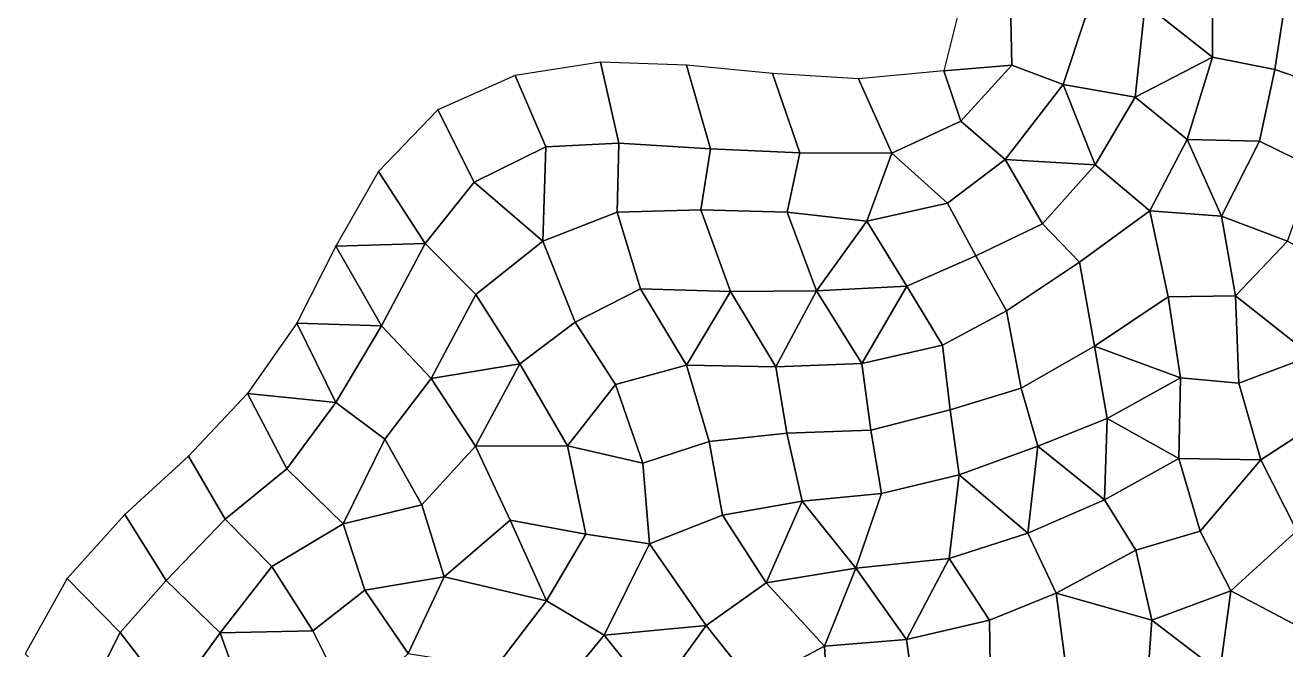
# Model space of a CAD drawing. Extents: x 380827 to 407438, y 6452886 to 6483357.
# Drawn here: x 387890 to 389642, y 6459562 to 6460430 of the extents above; entities that cross this region are included whole.
import ezdxf

# ---------------------------------------------------------------- set-up
doc = ezdxf.new("R2010")
doc.units = 0
for name, color, linetype in [('MESH_BOUND', 25, 'CONTINUOUS'), ('MESH_ELEMS', 18, 'CONTINUOUS'), ('MESH_NODES', 18, 'CONTINUOUS')]:
    doc.layers.add(name, color=color, linetype=linetype)

msp = doc.modelspace()

# ---------------------------------------------------------------- linework, layer by layer
at = {"layer": 'MESH_BOUND', "color": 25}
for points in [[(389189.334, 6460457.23, 0.057), (389166.952, 6460366.64, 0.045)], [(388689.473, 6460378.57, -0.257), (388571.243, 6460359.94, -0.511)], [(388809.212, 6460374.25, -0.027), (388689.473, 6460378.57, -0.257)], [(388928.545, 6460362.69, -0.068), (388809.212, 6460374.25, -0.027)], [(389048.136, 6460355.17, 0.018), (388928.545, 6460362.69, -0.068)], [(389166.952, 6460366.64, 0.045), (389048.136, 6460355.17, 0.018)], [(388571.243, 6460359.94, -0.511), (388463.517, 6460312.36, -0.014)], [(388463.517, 6460312.36, -0.014), (388381.019, 6460226.72, -0.014)], [(388381.019, 6460226.72, -0.014), (388321.857, 6460122.93, -0.099)], [(388321.857, 6460122.93, -0.099), (388267.852, 6460015.92, -0.138)], [(388267.852, 6460015.92, -0.138), (388199.156, 6459917.85, 0.003)], [(388199.156, 6459917.85, 0.003), (388116.983, 6459830.84, 0.002)], [(388116.983, 6459830.84, 0.002), (388028.7, 6459749.73, -0.043)], [(388028.7, 6459749.73, -0.043), (387948.611, 6459660.78, -0.421)], [(387948.611, 6459660.78, -0.421), (387890.297, 6459556.42, -0.06)]]:
    msp.add_polyline3d(points, dxfattribs=at)
at = {"layer": 'MESH_ELEMS', "color": 178}
for points in [[(389540.464, 6460494.36, -6.753), (389446.352, 6460459.27, -6.587), (389539.889, 6460385.46, -6.976), (389540.464, 6460494.36, -6.753)], [(389539.889, 6460385.46, -6.976), (389626.479, 6460368.54, -6.756), (389641.468, 6460464.71, -6.325), (389540.464, 6460494.36, -6.753)], [(389166.952, 6460366.64, 0.045), (389261.07, 6460374.59, -0.045), (389258.976, 6460484.34, -0.117), (389189.334, 6460457.23, 0.057)], [(389261.07, 6460374.59, -0.045), (389332.662, 6460347.44, -0.171), (389362.919, 6460439.81, -0.974), (389258.976, 6460484.34, -0.117)], [(389332.662, 6460347.44, -0.171), (389432.625, 6460329.95, -0.786), (389446.352, 6460459.27, -6.587), (389362.919, 6460439.81, -0.974)], [(389539.889, 6460385.46, -6.976), (389446.352, 6460459.27, -6.587), (389432.625, 6460329.95, -0.786), (389539.889, 6460385.46, -6.976)], [(389626.479, 6460368.54, -6.756), (389718.468, 6460336.77, -6.513), (389720.957, 6460464.4, -5.844), (389641.468, 6460464.71, -6.325)], [(389539.889, 6460385.46, -6.976), (389432.625, 6460329.95, -0.786), (389505.072, 6460271.1, -0.686), (389539.889, 6460385.46, -6.976)], [(389505.072, 6460271.1, -0.686), (389605.593, 6460268.64, -6.888), (389626.479, 6460368.54, -6.756), (389539.889, 6460385.46, -6.976)], [(388613.697, 6460260.69, -0.473), (388715.138, 6460266.16, -0.761), (388689.473, 6460378.57, -0.257), (388571.243, 6460359.94, -0.511)], [(388715.138, 6460266.16, -0.761), (388842.422, 6460258.15, -0.986), (388809.212, 6460374.25, -0.027), (388689.473, 6460378.57, -0.257)], [(388809.212, 6460374.25, -0.027), (388842.422, 6460258.15, -0.986), (388966.573, 6460252.72, -0.635), (388928.545, 6460362.69, -0.068)], [(388928.545, 6460362.69, -0.068), (388966.573, 6460252.72, -0.635), (389094.286, 6460252.24, -0.554), (389048.136, 6460355.17, 0.018)], [(389048.136, 6460355.17, 0.018), (389094.286, 6460252.24, -0.554), (389190.231, 6460296.64, -0.376), (389166.952, 6460366.64, 0.045)], [(389261.07, 6460374.59, -0.045), (389166.952, 6460366.64, 0.045), (389190.231, 6460296.64, -0.376), (389261.07, 6460374.59, -0.045)], [(389190.231, 6460296.64, -0.376), (389251.848, 6460243.13, -0.63), (389332.662, 6460347.44, -0.171), (389261.07, 6460374.59, -0.045)], [(389605.593, 6460268.64, -6.888), (389680.753, 6460231.92, -6.993), (389718.468, 6460336.77, -6.513), (389626.479, 6460368.54, -6.756)], [(388463.517, 6460312.36, -0.014), (388514.256, 6460211.82, -1.068), (388613.697, 6460260.69, -0.473), (388571.243, 6460359.94, -0.511)], [(389376.976, 6460235.84, -0.641), (389332.662, 6460347.44, -0.171), (389251.848, 6460243.13, -0.63), (389376.976, 6460235.84, -0.641)], [(389432.625, 6460329.95, -0.786), (389332.662, 6460347.44, -0.171), (389376.976, 6460235.84, -0.641), (389432.625, 6460329.95, -0.786)], [(389376.976, 6460235.84, -0.641), (389452.849, 6460172.16, -0.533), (389505.072, 6460271.1, -0.686), (389432.625, 6460329.95, -0.786)], [(388381.019, 6460226.72, -0.014), (388445.83, 6460126.37, -0.539), (388514.256, 6460211.82, -1.068), (388463.517, 6460312.36, -0.014)], [(389094.286, 6460252.24, -0.554), (389171.729, 6460182.63, -0.557), (389251.848, 6460243.13, -0.63), (389190.231, 6460296.64, -0.376)], [(388613.697, 6460260.69, -0.473), (388514.256, 6460211.82, -1.068), (388609.596, 6460129.98, -1.378), (388613.697, 6460260.69, -0.473)], [(388609.596, 6460129.98, -1.378), (388713.026, 6460170.17, -0.771), (388715.138, 6460266.16, -0.761), (388613.697, 6460260.69, -0.473)], [(388715.138, 6460266.16, -0.761), (388713.026, 6460170.17, -0.771), (388829.059, 6460173.38, -0.017), (388842.422, 6460258.15, -0.986)], [(388842.422, 6460258.15, -0.986), (388829.059, 6460173.38, -0.017), (388948.909, 6460169.87, -0.238), (388966.573, 6460252.72, -0.635)], [(389505.072, 6460271.1, -0.686), (389452.849, 6460172.16, -0.533), (389552.463, 6460164.72, -0.284), (389505.072, 6460271.1, -0.686)], [(389605.593, 6460268.64, -6.888), (389505.072, 6460271.1, -0.686), (389552.463, 6460164.72, -0.284), (389605.593, 6460268.64, -6.888)], [(389552.463, 6460164.72, -0.284), (389644.133, 6460129.75, -5.539), (389680.753, 6460231.92, -6.993), (389605.593, 6460268.64, -6.888)], [(388948.909, 6460169.87, -0.238), (389059.728, 6460157.49, -0.048), (389094.286, 6460252.24, -0.554), (388966.573, 6460252.72, -0.635)], [(389171.729, 6460182.63, -0.557), (389094.286, 6460252.24, -0.554), (389059.728, 6460157.49, -0.048), (389171.729, 6460182.63, -0.557)], [(389171.729, 6460182.63, -0.557), (389211.314, 6460109.5, -0.025), (389303.976, 6460153.99, -0.168), (389251.848, 6460243.13, -0.63)], [(389376.976, 6460235.84, -0.641), (389251.848, 6460243.13, -0.63), (389303.976, 6460153.99, -0.168), (389376.976, 6460235.84, -0.641)], [(388381.019, 6460226.72, -0.014), (388321.857, 6460122.93, -0.099), (388445.83, 6460126.37, -0.539), (388381.019, 6460226.72, -0.014)], [(389303.976, 6460153.99, -0.168), (389355.488, 6460100.78, -0.037), (389452.849, 6460172.16, -0.533), (389376.976, 6460235.84, -0.641)], [(388445.83, 6460126.37, -0.539), (388516.34, 6460055.64, -1.72), (388609.596, 6460129.98, -1.378), (388514.256, 6460211.82, -1.068)], [(388609.596, 6460129.98, -1.378), (388654.596, 6460017.11, -1.338), (388745.176, 6460063.58, -0.519), (388713.026, 6460170.17, -0.771)], [(388713.026, 6460170.17, -0.771), (388745.176, 6460063.58, -0.519), (388870.462, 6460059.89, -0.315), (388829.059, 6460173.38, -0.017)], [(388870.462, 6460059.89, -0.315), (388989.585, 6460060.86, -0.281), (388948.909, 6460169.87, -0.238), (388829.059, 6460173.38, -0.017)], [(389059.728, 6460157.49, -0.048), (389115.496, 6460067.07, -0.234), (389211.314, 6460109.5, -0.025), (389171.729, 6460182.63, -0.557)], [(389355.488, 6460100.78, -0.037), (389376.288, 6459983.77, -0.245), (389478.673, 6460052.51, -0.196), (389452.849, 6460172.16, -0.533)], [(389452.849, 6460172.16, -0.533), (389478.673, 6460052.51, -0.196), (389572.239, 6460053.76, -4.435), (389552.463, 6460164.72, -0.284)], [(389059.728, 6460157.49, -0.048), (388948.909, 6460169.87, -0.238), (388989.585, 6460060.86, -0.281), (389059.728, 6460157.49, -0.048)], [(389059.728, 6460157.49, -0.048), (388989.585, 6460060.86, -0.281), (389115.496, 6460067.07, -0.234), (389059.728, 6460157.49, -0.048)], [(389211.314, 6460109.5, -0.025), (389253.846, 6460032.99, -0.156), (389355.488, 6460100.78, -0.037), (389303.976, 6460153.99, -0.168)], [(389644.133, 6460129.75, -5.539), (389552.463, 6460164.72, -0.284), (389572.239, 6460053.76, -4.435), (389644.133, 6460129.75, -5.539)], [(388321.857, 6460122.93, -0.099), (388267.852, 6460015.92, -0.138), (388385.369, 6460012.23, -4.076), (388321.857, 6460122.93, -0.099)], [(388445.83, 6460126.37, -0.539), (388321.857, 6460122.93, -0.099), (388385.369, 6460012.23, -4.076), (388445.83, 6460126.37, -0.539)], [(388385.369, 6460012.23, -4.076), (388454.582, 6459938.94, -7.01), (388516.34, 6460055.64, -1.72), (388445.83, 6460126.37, -0.539)], [(388516.34, 6460055.64, -1.72), (388577.613, 6459959.37, -6.877), (388654.596, 6460017.11, -1.338), (388609.596, 6460129.98, -1.378)], [(389572.239, 6460053.76, -4.435), (389677.609, 6459970.18, -5.082), (389712.682, 6460090.42, -6.266), (389644.133, 6460129.75, -5.539)], [(389115.496, 6460067.07, -0.234), (389165.037, 6459985.39, -0.339), (389253.846, 6460032.99, -0.156), (389211.314, 6460109.5, -0.025)], [(389253.846, 6460032.99, -0.156), (389274.345, 6459925.25, -0.509), (389376.288, 6459983.77, -0.245), (389355.488, 6460100.78, -0.037)], [(389115.496, 6460067.07, -0.234), (388989.585, 6460060.86, -0.281), (389052.784, 6459959.89, -0.425), (389115.496, 6460067.07, -0.234)], [(389115.496, 6460067.07, -0.234), (389052.784, 6459959.89, -0.425), (389165.037, 6459985.39, -0.339), (389115.496, 6460067.07, -0.234)], [(388516.34, 6460055.64, -1.72), (388454.582, 6459938.94, -7.01), (388577.613, 6459959.37, -6.877), (388516.34, 6460055.64, -1.72)], [(388654.596, 6460017.11, -1.338), (388710.365, 6459930.68, -3.861), (388809.282, 6459957.32, -1.105), (388745.176, 6460063.58, -0.519)], [(388870.462, 6460059.89, -0.315), (388745.176, 6460063.58, -0.519), (388809.282, 6459957.32, -1.105), (388870.462, 6460059.89, -0.315)], [(388870.462, 6460059.89, -0.315), (388809.282, 6459957.32, -1.105), (388933.427, 6459955.32, -0.613), (388870.462, 6460059.89, -0.315)], [(388989.585, 6460060.86, -0.281), (388870.462, 6460059.89, -0.315), (388933.427, 6459955.32, -0.613), (388989.585, 6460060.86, -0.281)], [(388989.585, 6460060.86, -0.281), (388933.427, 6459955.32, -0.613), (389052.784, 6459959.89, -0.425), (388989.585, 6460060.86, -0.281)], [(389478.673, 6460052.51, -0.196), (389376.288, 6459983.77, -0.245), (389495.509, 6459939.98, -2.952), (389478.673, 6460052.51, -0.196)], [(389478.673, 6460052.51, -0.196), (389495.509, 6459939.98, -2.952), (389576.566, 6459932.41, -3.247), (389572.239, 6460053.76, -4.435)], [(389677.609, 6459970.18, -5.082), (389572.239, 6460053.76, -4.435), (389576.566, 6459932.41, -3.247), (389677.609, 6459970.18, -5.082)], [(389165.037, 6459985.39, -0.339), (389175.656, 6459895.55, -0.481), (389274.345, 6459925.25, -0.509), (389253.846, 6460032.99, -0.156)], [(388267.852, 6460015.92, -0.138), (388199.156, 6459917.85, 0.003), (388321.788, 6459905.45, -4.466), (388267.852, 6460015.92, -0.138)], [(388385.369, 6460012.23, -4.076), (388267.852, 6460015.92, -0.138), (388321.788, 6459905.45, -4.466), (388385.369, 6460012.23, -4.076)], [(388577.613, 6459959.37, -6.877), (388643.826, 6459845.21, -6.784), (388710.365, 6459930.68, -3.861), (388654.596, 6460017.11, -1.338)], [(388321.788, 6459905.45, -4.466), (388390.118, 6459854.68, -7.284), (388454.582, 6459938.94, -7.01), (388385.369, 6460012.23, -4.076)], [(389052.784, 6459959.89, -0.425), (389065.483, 6459866.92, -1.102), (389175.656, 6459895.55, -0.481), (389165.037, 6459985.39, -0.339)], [(389274.345, 6459925.25, -0.509), (389297.334, 6459844.64, -1.52), (389393.927, 6459883.33, -2.039), (389376.288, 6459983.77, -0.245)], [(389495.509, 6459939.98, -2.952), (389376.288, 6459983.77, -0.245), (389393.927, 6459883.33, -2.039), (389495.509, 6459939.98, -2.952)], [(388933.427, 6459955.32, -0.613), (388948.42, 6459862.77, -1.827), (389065.483, 6459866.92, -1.102), (389052.784, 6459959.89, -0.425)], [(389576.566, 6459932.41, -3.247), (389607.343, 6459825.84, -2.53), (389694.599, 6459882.86, -5.016), (389677.609, 6459970.18, -5.082)], [(388577.613, 6459959.37, -6.877), (388454.582, 6459938.94, -7.01), (388515.935, 6459844.64, -7.104), (388577.613, 6459959.37, -6.877)], [(388577.613, 6459959.37, -6.877), (388515.935, 6459844.64, -7.104), (388643.826, 6459845.21, -6.784), (388577.613, 6459959.37, -6.877)], [(388748.669, 6459821.35, -6.639), (388840.707, 6459851.17, -5.416), (388809.282, 6459957.32, -1.105), (388710.365, 6459930.68, -3.861)], [(388809.282, 6459957.32, -1.105), (388840.707, 6459851.17, -5.416), (388948.42, 6459862.77, -1.827), (388933.427, 6459955.32, -0.613)], [(388390.118, 6459854.68, -7.284), (388441.436, 6459763.38, -7.363), (388515.935, 6459844.64, -7.104), (388454.582, 6459938.94, -7.01)], [(388710.365, 6459930.68, -3.861), (388643.826, 6459845.21, -6.784), (388748.669, 6459821.35, -6.639), (388710.365, 6459930.68, -3.861)], [(389175.656, 6459895.55, -0.481), (389188.273, 6459804.91, -1.413), (389297.334, 6459844.64, -1.52), (389274.345, 6459925.25, -0.509)], [(389495.509, 6459939.98, -2.952), (389393.927, 6459883.33, -2.039), (389493.056, 6459827.81, -2.797), (389495.509, 6459939.98, -2.952)], [(389495.509, 6459939.98, -2.952), (389493.056, 6459827.81, -2.797), (389607.343, 6459825.84, -2.53), (389576.566, 6459932.41, -3.247)], [(388116.983, 6459830.84, 0.002), (388168.202, 6459743.55, -0.025), (388253.766, 6459813.44, -1.064), (388199.156, 6459917.85, 0.003)], [(388321.788, 6459905.45, -4.466), (388199.156, 6459917.85, 0.003), (388253.766, 6459813.44, -1.064), (388321.788, 6459905.45, -4.466)], [(388253.766, 6459813.44, -1.064), (388332.237, 6459736.75, -7.036), (388390.118, 6459854.68, -7.284), (388321.788, 6459905.45, -4.466)], [(389065.483, 6459866.92, -1.102), (389080.318, 6459779.17, -2.151), (389188.273, 6459804.91, -1.413), (389175.656, 6459895.55, -0.481)], [(389393.927, 6459883.33, -2.039), (389297.334, 6459844.64, -1.52), (389389.855, 6459770.18, -2.029), (389393.927, 6459883.33, -2.039)], [(389493.056, 6459827.81, -2.797), (389393.927, 6459883.33, -2.039), (389389.855, 6459770.18, -2.029), (389493.056, 6459827.81, -2.797)], [(389607.343, 6459825.84, -2.53), (389657.291, 6459727.12, -2.881), (389740.068, 6459787.97, -5.305), (389694.599, 6459882.86, -5.016)], [(388840.707, 6459851.17, -5.416), (388859.346, 6459748.97, -6.617), (388969.978, 6459768.62, -3.472), (388948.42, 6459862.77, -1.827)], [(388948.42, 6459862.77, -1.827), (388969.978, 6459768.62, -3.472), (389080.318, 6459779.17, -2.151), (389065.483, 6459866.92, -1.102)], [(388390.118, 6459854.68, -7.284), (388332.237, 6459736.75, -7.036), (388441.436, 6459763.38, -7.363), (388390.118, 6459854.68, -7.284)], [(388441.436, 6459763.38, -7.363), (388472.469, 6459663.42, -7.438), (388563.935, 6459742.19, -7.23), (388515.935, 6459844.64, -7.104)], [(388515.935, 6459844.64, -7.104), (388563.935, 6459742.19, -7.23), (388669.18, 6459722.69, -7.111), (388643.826, 6459845.21, -6.784)], [(388669.18, 6459722.69, -7.111), (388757.835, 6459709.34, -7.081), (388748.669, 6459821.35, -6.639), (388643.826, 6459845.21, -6.784)], [(388748.669, 6459821.35, -6.639), (388757.835, 6459709.34, -7.081), (388859.346, 6459748.97, -6.617), (388840.707, 6459851.17, -5.416)], [(389297.334, 6459844.64, -1.52), (389188.273, 6459804.91, -1.413), (389283.651, 6459723.89, -3.142), (389297.334, 6459844.64, -1.52)], [(389389.855, 6459770.18, -2.029), (389297.334, 6459844.64, -1.52), (389283.651, 6459723.89, -3.142), (389389.855, 6459770.18, -2.029)], [(388028.7, 6459749.73, -0.043), (388086.334, 6459658.15, -0.033), (388168.202, 6459743.55, -0.025), (388116.983, 6459830.84, 0.002)], [(389389.855, 6459770.18, -2.029), (389433.615, 6459700.31, -2.988), (389522.825, 6459726.64, -2.636), (389493.056, 6459827.81, -2.797)], [(389607.343, 6459825.84, -2.53), (389493.056, 6459827.81, -2.797), (389522.825, 6459726.64, -2.636), (389607.343, 6459825.84, -2.53)], [(389522.825, 6459726.64, -2.636), (389565.401, 6459643.98, -2.932), (389657.291, 6459727.12, -2.881), (389607.343, 6459825.84, -2.53)], [(388168.202, 6459743.55, -0.025), (388233.114, 6459677.41, -0.339), (388332.237, 6459736.75, -7.036), (388253.766, 6459813.44, -1.064)], [(389044.429, 6459675.33, -3.576), (389174.371, 6459688.68, -2.881), (389188.273, 6459804.91, -1.413), (389080.318, 6459779.17, -2.151)], [(389283.651, 6459723.89, -3.142), (389188.273, 6459804.91, -1.413), (389174.371, 6459688.68, -2.881), (389283.651, 6459723.89, -3.142)], [(388969.978, 6459768.62, -3.472), (388859.346, 6459748.97, -6.617), (388920.031, 6459655.08, -7.176), (388969.978, 6459768.62, -3.472)], [(389044.429, 6459675.33, -3.576), (388969.978, 6459768.62, -3.472), (388920.031, 6459655.08, -7.176), (389044.429, 6459675.33, -3.576)], [(389080.318, 6459779.17, -2.151), (388969.978, 6459768.62, -3.472), (389044.429, 6459675.33, -3.576), (389080.318, 6459779.17, -2.151)], [(389283.651, 6459723.89, -3.142), (389322.938, 6459640.65, -4.015), (389433.615, 6459700.31, -2.988), (389389.855, 6459770.18, -2.029)], [(387948.611, 6459660.78, -0.421), (388022.285, 6459585.81, -2.125), (388086.334, 6459658.15, -0.033), (388028.7, 6459749.73, -0.043)], [(388332.237, 6459736.75, -7.036), (388362.006, 6459644.93, -7.677), (388472.469, 6459663.42, -7.438), (388441.436, 6459763.38, -7.363)], [(388086.334, 6459658.15, -0.033), (388161.101, 6459585.2, -1.247), (388233.114, 6459677.41, -0.339), (388168.202, 6459743.55, -0.025)], [(388233.114, 6459677.41, -0.339), (388290.085, 6459588.31, -6.85), (388362.006, 6459644.93, -7.677), (388332.237, 6459736.75, -7.036)], [(388563.935, 6459742.19, -7.23), (388472.469, 6459663.42, -7.438), (388614.421, 6459629.77, -7.322), (388563.935, 6459742.19, -7.23)], [(388669.18, 6459722.69, -7.111), (388563.935, 6459742.19, -7.23), (388614.421, 6459629.77, -7.322), (388669.18, 6459722.69, -7.111)], [(388757.835, 6459709.34, -7.081), (388836.684, 6459595.73, -7.443), (388920.031, 6459655.08, -7.176), (388859.346, 6459748.97, -6.617)], [(388614.421, 6459629.77, -7.322), (388694.691, 6459582.15, -7.201), (388757.835, 6459709.34, -7.081), (388669.18, 6459722.69, -7.111)], [(389174.371, 6459688.68, -2.881), (389230.231, 6459602.83, -4.154), (389322.938, 6459640.65, -4.015), (389283.651, 6459723.89, -3.142)], [(389433.615, 6459700.31, -2.988), (389455.543, 6459603.09, -3.67), (389565.401, 6459643.98, -2.932), (389522.825, 6459726.64, -2.636)], [(389565.401, 6459643.98, -2.932), (389668.374, 6459589.71, -3.314), (389759.191, 6459656.81, -5.398), (389657.291, 6459727.12, -2.881)], [(388836.684, 6459595.73, -7.443), (388757.835, 6459709.34, -7.081), (388694.691, 6459582.15, -7.201), (388836.684, 6459595.73, -7.443)], [(389433.615, 6459700.31, -2.988), (389322.938, 6459640.65, -4.015), (389455.543, 6459603.09, -3.67), (389433.615, 6459700.31, -2.988)], [(389174.371, 6459688.68, -2.881), (389044.429, 6459675.33, -3.576), (389114.762, 6459576.27, -6.68), (389174.371, 6459688.68, -2.881)], [(389174.371, 6459688.68, -2.881), (389114.762, 6459576.27, -6.68), (389230.231, 6459602.83, -4.154), (389174.371, 6459688.68, -2.881)], [(388233.114, 6459677.41, -0.339), (388161.101, 6459585.2, -1.247), (388290.085, 6459588.31, -6.85), (388233.114, 6459677.41, -0.339)], [(388472.469, 6459663.42, -7.438), (388362.006, 6459644.93, -7.677), (388422.442, 6459556.82, -7.465), (388472.469, 6459663.42, -7.438)], [(388422.442, 6459556.82, -7.465), (388543.685, 6459537.18, -7.1), (388614.421, 6459629.77, -7.322), (388472.469, 6459663.42, -7.438)], [(389044.429, 6459675.33, -3.576), (388920.031, 6459655.08, -7.176), (389000.784, 6459566.87, -7.223), (389044.429, 6459675.33, -3.576)], [(389044.429, 6459675.33, -3.576), (389000.784, 6459566.87, -7.223), (389114.762, 6459576.27, -6.68), (389044.429, 6459675.33, -3.576)], [(387890.297, 6459556.42, -0.06), (387967.27, 6459476.59, -2.958), (388022.285, 6459585.81, -2.125), (387948.611, 6459660.78, -0.421)], [(388022.285, 6459585.81, -2.125), (388093.889, 6459492.21, -3.147), (388161.101, 6459585.2, -1.247), (388086.334, 6459658.15, -0.033)], [(388290.085, 6459588.31, -6.85), (388343.117, 6459481.6, -7.572), (388422.442, 6459556.82, -7.465), (388362.006, 6459644.93, -7.677)], [(388836.684, 6459595.73, -7.443), (388901.179, 6459514.29, -7.251), (389000.784, 6459566.87, -7.223), (388920.031, 6459655.08, -7.176)], [(388543.685, 6459537.18, -7.1), (388617.201, 6459488.09, -7.021), (388694.691, 6459582.15, -7.201), (388614.421, 6459629.77, -7.322)], [(389230.231, 6459602.83, -4.154), (389231.476, 6459509.09, -6.024), (389337.044, 6459531.64, -5.332), (389322.938, 6459640.65, -4.015)], [(389322.938, 6459640.65, -4.015), (389337.044, 6459531.64, -5.332), (389446.515, 6459473.78, -3.692), (389455.543, 6459603.09, -3.67)], [(389455.543, 6459603.09, -3.67), (389550.41, 6459530.76, -3.312), (389565.401, 6459643.98, -2.932), (389455.543, 6459603.09, -3.67)], [(389550.41, 6459530.76, -3.312), (389642.339, 6459485.97, -4.239), (389668.374, 6459589.71, -3.314), (389565.401, 6459643.98, -2.932)], [(388836.684, 6459595.73, -7.443), (388694.691, 6459582.15, -7.201), (388764.234, 6459495.54, -6.981), (388836.684, 6459595.73, -7.443)], [(388764.234, 6459495.54, -6.981), (388835.425, 6459433.73, -6.932), (388901.179, 6459514.29, -7.251), (388836.684, 6459595.73, -7.443)], [(389114.762, 6459576.27, -6.68), (389126.552, 6459493.79, -6.466), (389231.476, 6459509.09, -6.024), (389230.231, 6459602.83, -4.154)], [(389550.41, 6459530.76, -3.312), (389455.543, 6459603.09, -3.67), (389446.515, 6459473.78, -3.692), (389550.41, 6459530.76, -3.312)], [(388022.285, 6459585.81, -2.125), (387967.27, 6459476.59, -2.958), (388093.889, 6459492.21, -3.147), (388022.285, 6459585.81, -2.125)], [(388161.101, 6459585.2, -1.247), (388093.889, 6459492.21, -3.147), (388207.03, 6459456.72, -7.716), (388161.101, 6459585.2, -1.247)], [(388161.101, 6459585.2, -1.247), (388207.03, 6459456.72, -7.716), (388343.117, 6459481.6, -7.572), (388290.085, 6459588.31, -6.85)], [(388617.201, 6459488.09, -7.021), (388691.792, 6459418.4, -6.878), (388764.234, 6459495.54, -6.981), (388694.691, 6459582.15, -7.201)], [(389000.784, 6459566.87, -7.223), (389007.349, 6459456.12, -7.321), (389126.552, 6459493.79, -6.466), (389114.762, 6459576.27, -6.68)], [(389000.784, 6459566.87, -7.223), (388901.179, 6459514.29, -7.251), (389007.349, 6459456.12, -7.321), (389000.784, 6459566.87, -7.223)]]:
    msp.add_3dface(points, dxfattribs=at)
at = {"layer": 'MESH_NODES', "color": 18}
for p in [(389539.889, 6460385.46, -6.976), (388689.473, 6460378.57, -0.257), (388809.212, 6460374.25, -0.027), (388928.545, 6460362.69, -0.068), (389166.952, 6460366.64, 0.045), (389261.07, 6460374.59, -0.045), (389626.479, 6460368.54, -6.756), (388571.243, 6460359.94, -0.511), (389048.136, 6460355.17, 0.018), (389332.662, 6460347.44, -0.171), (389432.625, 6460329.95, -0.786), (388463.517, 6460312.36, -0.014), (389190.231, 6460296.64, -0.376), (388613.697, 6460260.69, -0.473), (388715.138, 6460266.16, -0.761), (388842.422, 6460258.15, -0.986), (389505.072, 6460271.1, -0.686), (389605.593, 6460268.64, -6.888), (388966.573, 6460252.72, -0.635), (389094.286, 6460252.24, -0.554), (389251.848, 6460243.13, -0.63), (388381.019, 6460226.72, -0.014), (389376.976, 6460235.84, -0.641), (388514.256, 6460211.82, -1.068), (388713.026, 6460170.17, -0.771), (388829.059, 6460173.38, -0.017), (389171.729, 6460182.63, -0.557), (389452.849, 6460172.16, -0.533), (388948.909, 6460169.87, -0.238), (389059.728, 6460157.49, -0.048), (389303.976, 6460153.99, -0.168), (389552.463, 6460164.72, -0.284), (388321.857, 6460122.93, -0.099), (388445.83, 6460126.37, -0.539), (388609.596, 6460129.98, -1.378), (389211.314, 6460109.5, -0.025), (389355.488, 6460100.78, -0.037), (389115.496, 6460067.07, -0.234), (388516.34, 6460055.64, -1.72), (388745.176, 6460063.58, -0.519), (388870.462, 6460059.89, -0.315), (388989.585, 6460060.86, -0.281), (389478.673, 6460052.51, -0.196), (389572.239, 6460053.76, -4.435), (389253.846, 6460032.99, -0.156), (388267.852, 6460015.92, -0.138), (388654.596, 6460017.11, -1.338), (388385.369, 6460012.23, -4.076), (389165.037, 6459985.39, -0.339), (389376.288, 6459983.77, -0.245), (389052.784, 6459959.89, -0.425), (388577.613, 6459959.37, -6.877), (388809.282, 6459957.32, -1.105), (388933.427, 6459955.32, -0.613), (388454.582, 6459938.94, -7.01), (388710.365, 6459930.68, -3.861), (389274.345, 6459925.25, -0.509), (389495.509, 6459939.98, -2.952), (389576.566, 6459932.41, -3.247), (388199.156, 6459917.85, 0.003), (388321.788, 6459905.45, -4.466), (389175.656, 6459895.55, -0.481), (389393.927, 6459883.33, -2.039), (388948.42, 6459862.77, -1.827), (389065.483, 6459866.92, -1.102), (388390.118, 6459854.68, -7.284), (388515.935, 6459844.64, -7.104), (388643.826, 6459845.21, -6.784), (388840.707, 6459851.17, -5.416), (389297.334, 6459844.64, -1.52), (388116.983, 6459830.84, 0.002), (388748.669, 6459821.35, -6.639), (389493.056, 6459827.81, -2.797), (389607.343, 6459825.84, -2.53), (388253.766, 6459813.44, -1.064), (389188.273, 6459804.91, -1.413), (388969.978, 6459768.62, -3.472), (389080.318, 6459779.17, -2.151), (389389.855, 6459770.18, -2.029), (388028.7, 6459749.73, -0.043), (388441.436, 6459763.38, -7.363), (388168.202, 6459743.55, -0.025), (388332.237, 6459736.75, -7.036), (388563.935, 6459742.19, -7.23), (388859.346, 6459748.97, -6.617), (388669.18, 6459722.69, -7.111), (389283.651, 6459723.89, -3.142), (389522.825, 6459726.64, -2.636), (388757.835, 6459709.34, -7.081), (389433.615, 6459700.31, -2.988), (389174.371, 6459688.68, -2.881), (388233.114, 6459677.41, -0.339), (388472.469, 6459663.42, -7.438), (389044.429, 6459675.33, -3.576), (387948.611, 6459660.78, -0.421), (388086.334, 6459658.15, -0.033), (388362.006, 6459644.93, -7.677), (388920.031, 6459655.08, -7.176), (388614.421, 6459629.77, -7.322), (389322.938, 6459640.65, -4.015), (389565.401, 6459643.98, -2.932), (388836.684, 6459595.73, -7.443), (389230.231, 6459602.83, -4.154), (389455.543, 6459603.09, -3.67), (388022.285, 6459585.81, -2.125), (388161.101, 6459585.2, -1.247), (388290.085, 6459588.31, -6.85), (388694.691, 6459582.15, -7.201), (389114.762, 6459576.27, -6.68), (389000.784, 6459566.87, -7.223)]:
    msp.add_point(p, dxfattribs=at)

doc.saveas('drawing.dxf')
